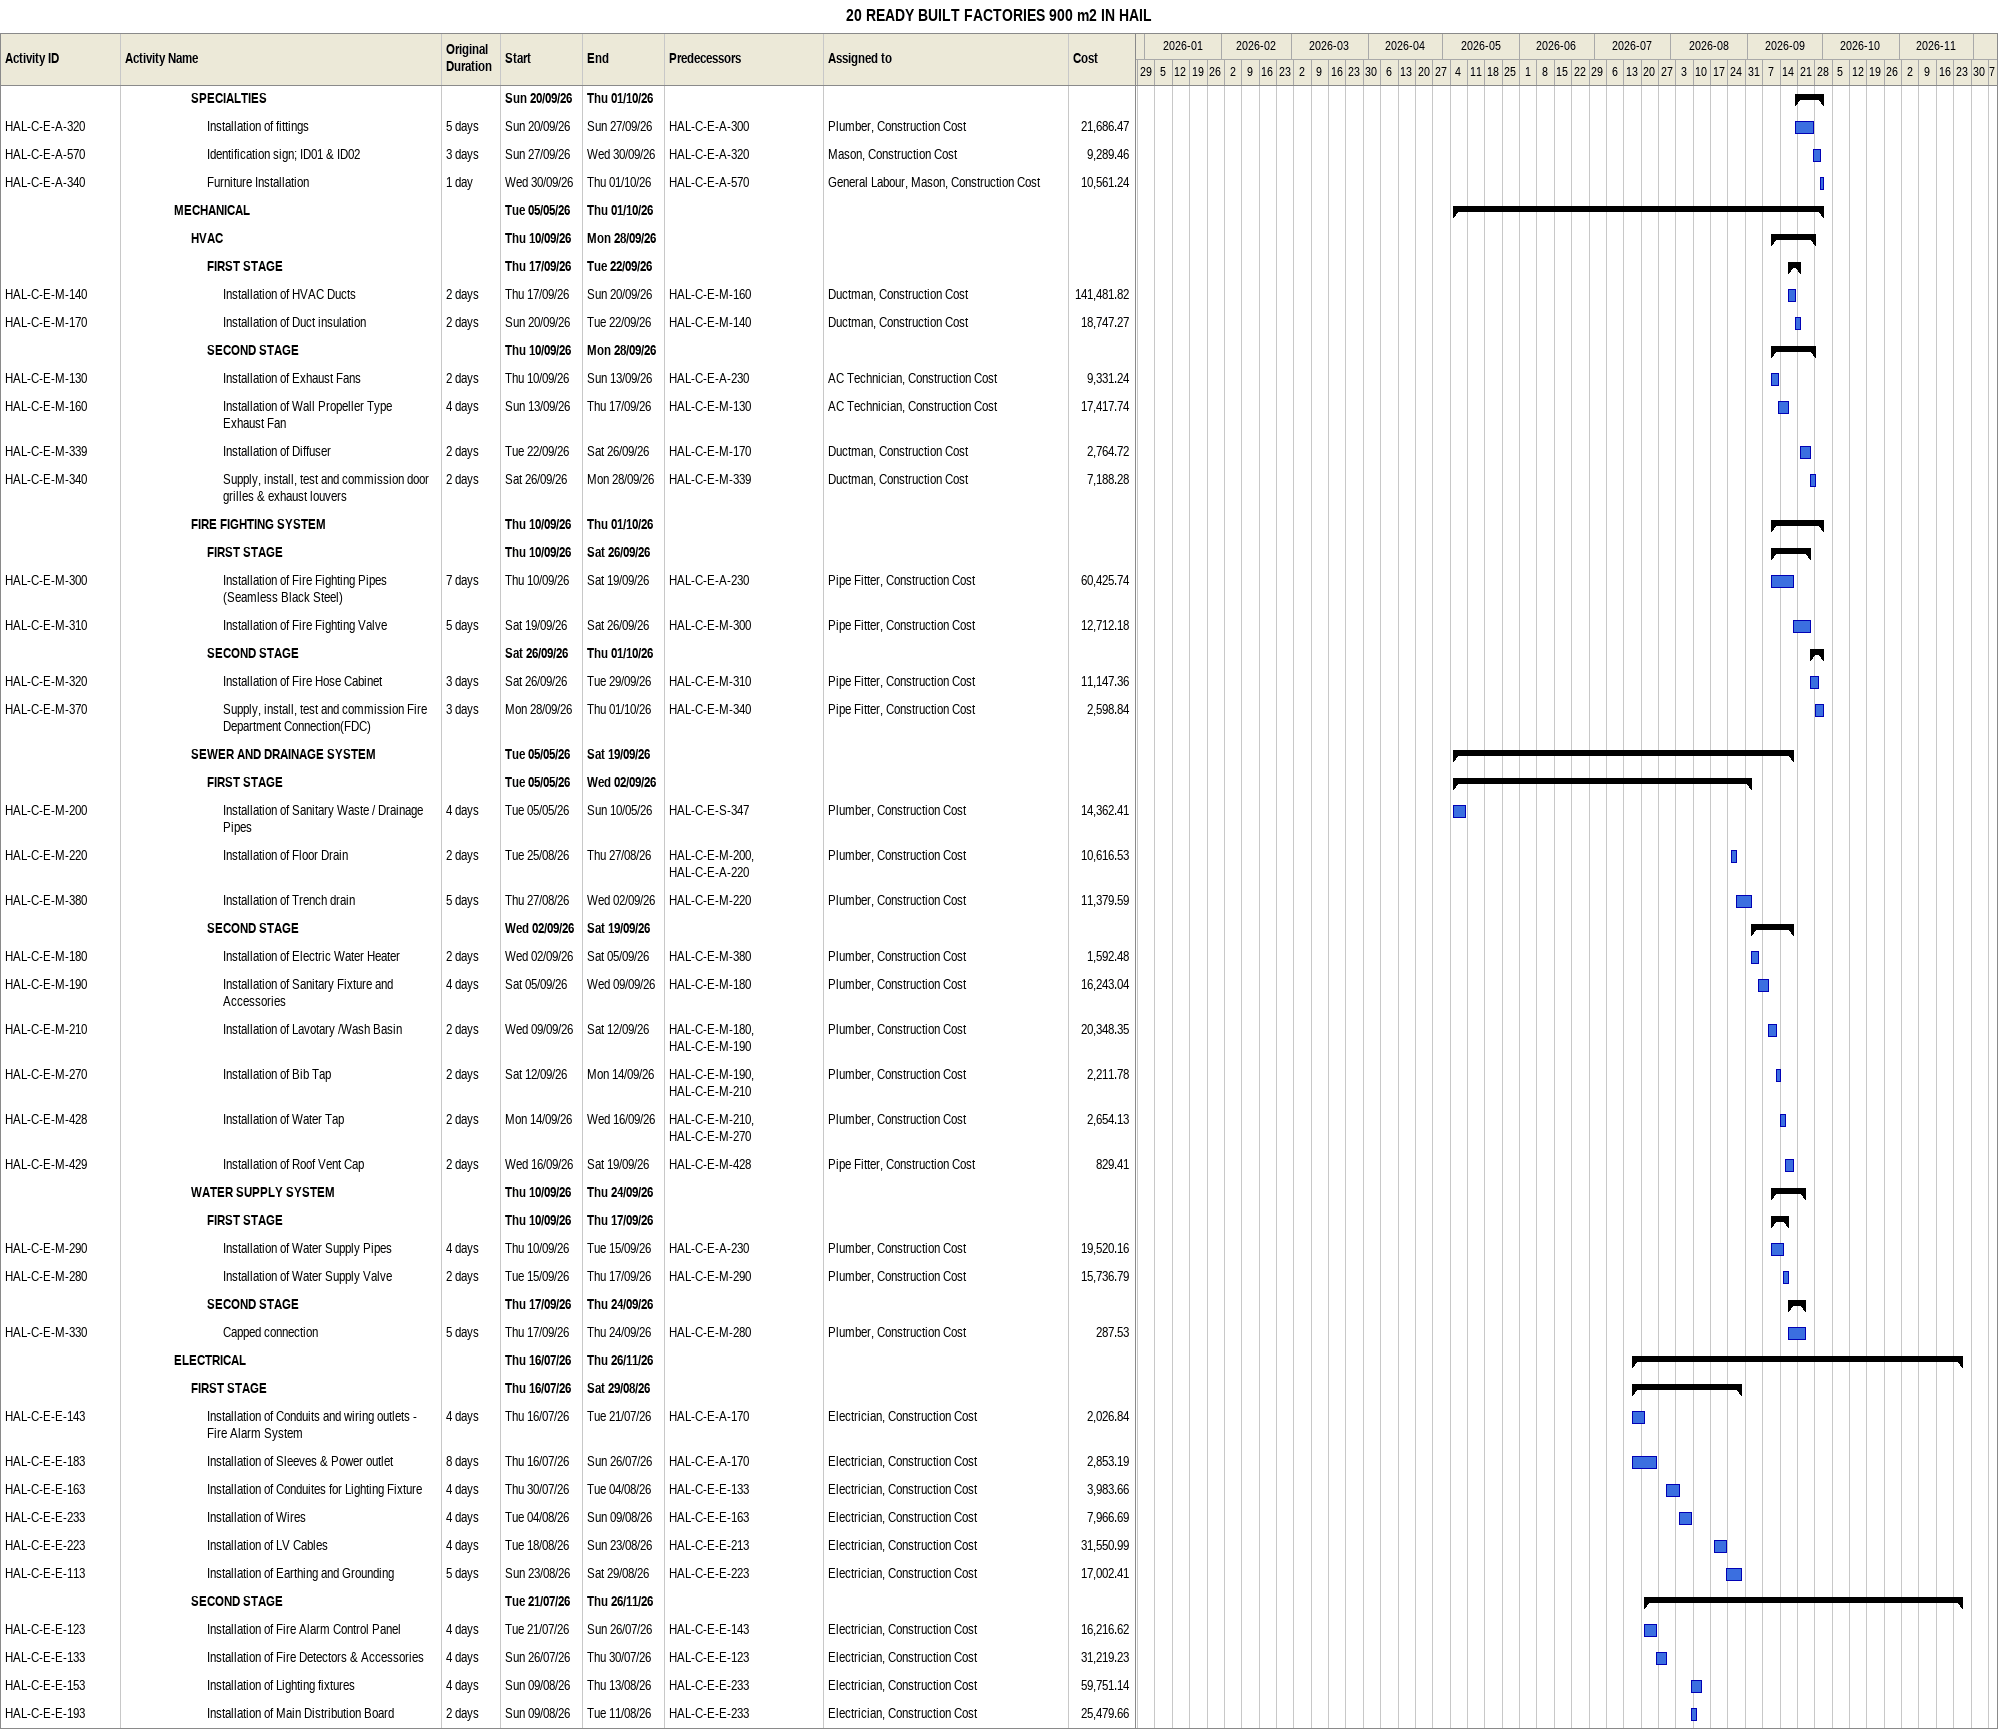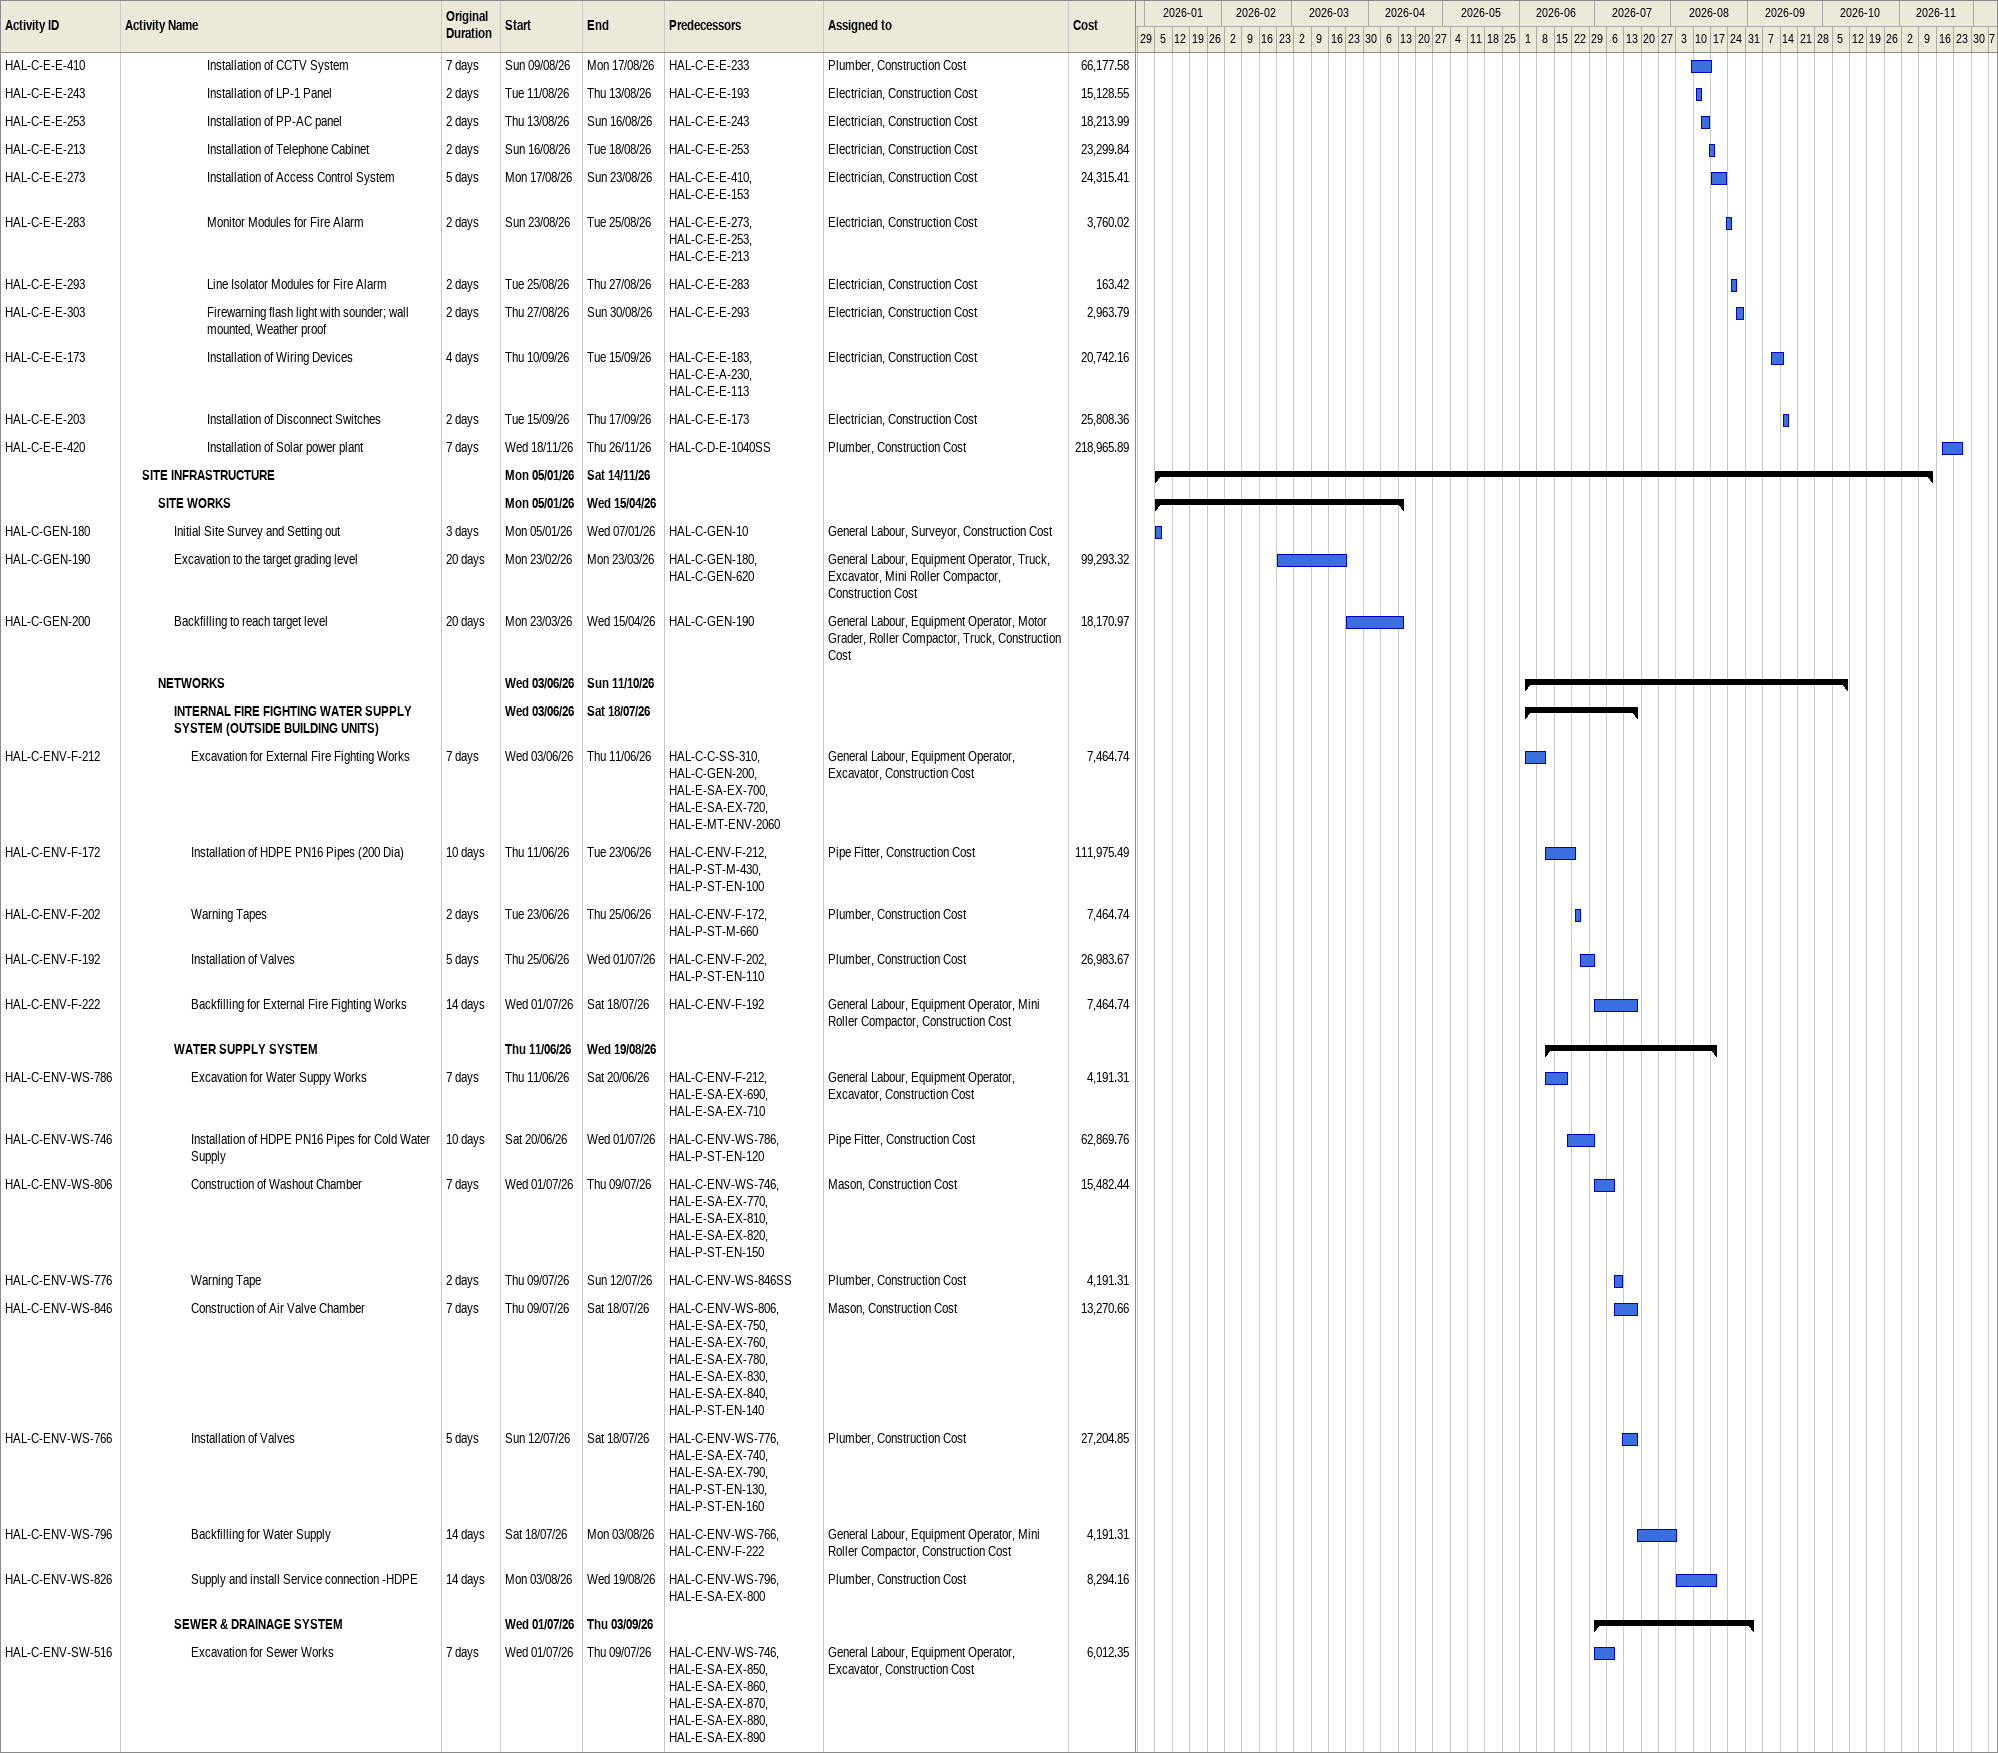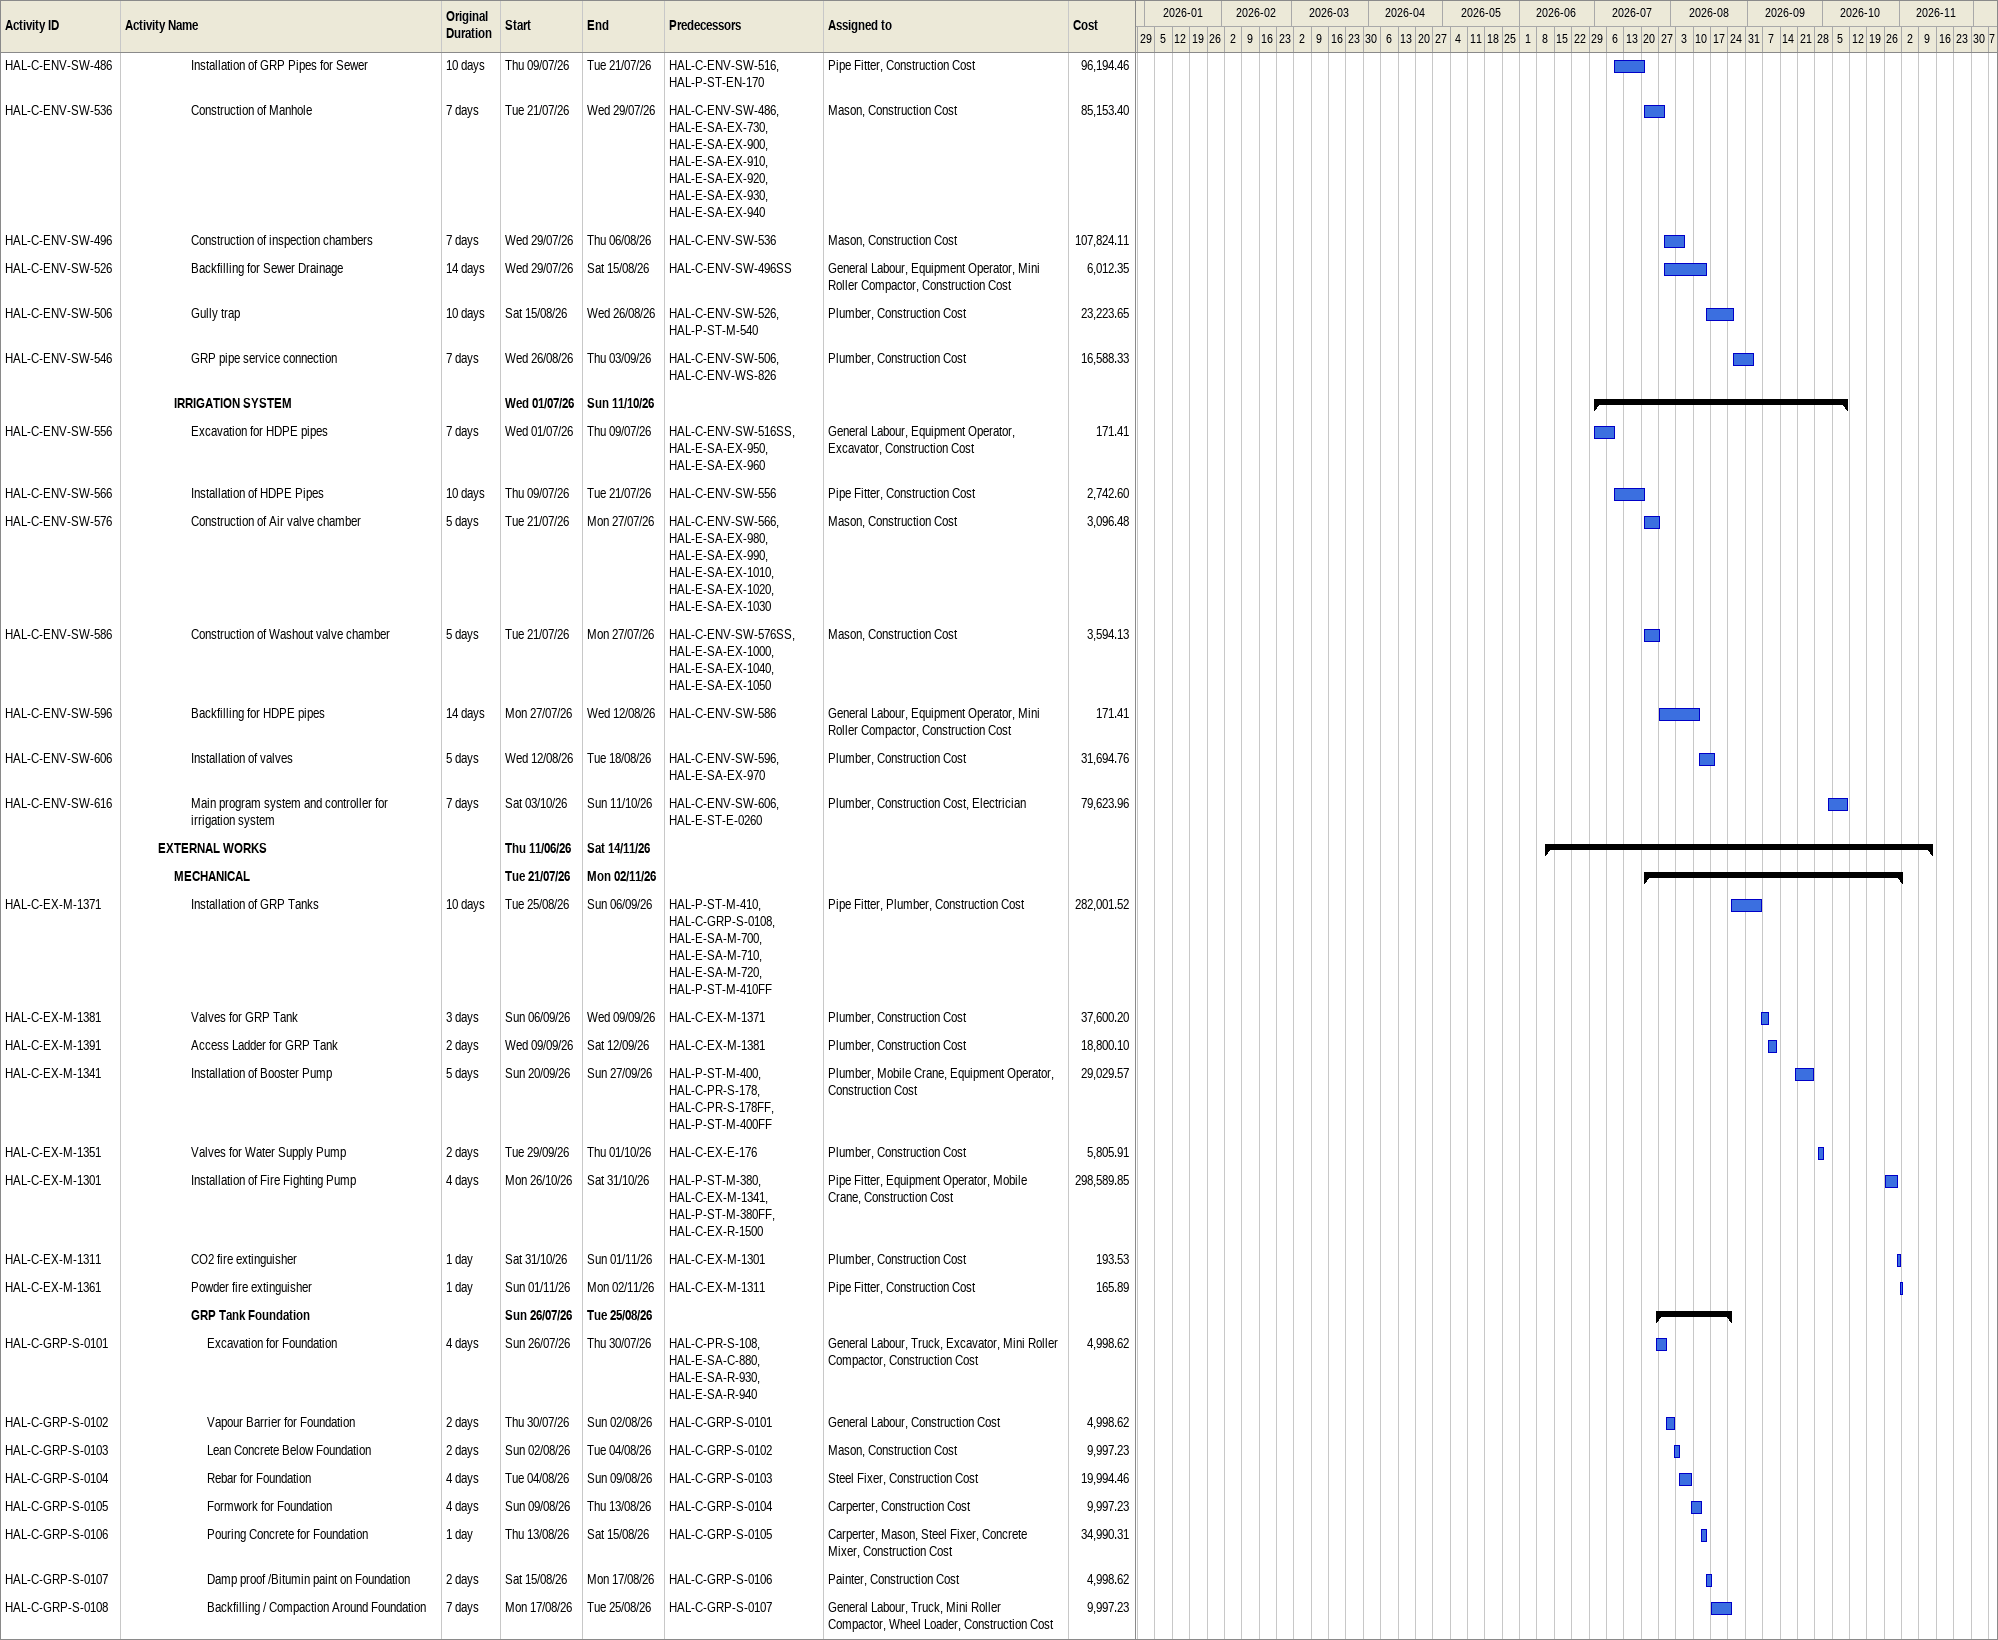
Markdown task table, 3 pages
20 READY BUILT FACTORIES 900 m2 IN HAIL

| ID | Level | Task | Original duration | Start | Finish | Predecessors | Resources | Cost |
|---|---|---|---|---|---|---|---|---|
|  | 5 | **SPECIALTIES** |  | 2026-09-20 | 2026-10-01 |  |  |  |
| HAL-C-E-A-320 | 6 | Installation of fittings | 5d | 2026-09-20 | 2026-09-27 | HAL-C-E-A-300 | Plumber, Construction Cost | 21686.47 |
| HAL-C-E-A-570 | 6 | Identification sign; ID01 & ID02 | 3d | 2026-09-27 | 2026-09-30 | HAL-C-E-A-320 | Mason, Construction Cost | 9289.46 |
| HAL-C-E-A-340 | 6 | Furniture Installation | 1d | 2026-09-30 | 2026-10-01 | HAL-C-E-A-570 | General Labour, Mason, Construction Cost | 10561.24 |
|  | 4 | **MECHANICAL** |  | 2026-05-05 | 2026-10-01 |  |  |  |
|  | 5 | **HVAC** |  | 2026-09-10 | 2026-09-28 |  |  |  |
|  | 6 | **FIRST STAGE** |  | 2026-09-17 | 2026-09-22 |  |  |  |
| HAL-C-E-M-140 | 7 | Installation of HVAC Ducts | 2d | 2026-09-17 | 2026-09-20 | HAL-C-E-M-160 | Ductman, Construction Cost | 141481.82 |
| HAL-C-E-M-170 | 7 | Installation of Duct insulation | 2d | 2026-09-20 | 2026-09-22 | HAL-C-E-M-140 | Ductman, Construction Cost | 18747.27 |
|  | 6 | **SECOND STAGE** |  | 2026-09-10 | 2026-09-28 |  |  |  |
| HAL-C-E-M-130 | 7 | Installation of Exhaust Fans | 2d | 2026-09-10 | 2026-09-13 | HAL-C-E-A-230 | AC Technician, Construction Cost | 9331.24 |
| HAL-C-E-M-160 | 7 | Installation of Wall Propeller Type Exhaust Fan | 4d | 2026-09-13 | 2026-09-17 | HAL-C-E-M-130 | AC Technician, Construction Cost | 17417.74 |
| HAL-C-E-M-339 | 7 | Installation of Diffuser | 2d | 2026-09-22 | 2026-09-26 | HAL-C-E-M-170 | Ductman, Construction Cost | 2764.72 |
| HAL-C-E-M-340 | 7 | Supply, install, test and commission door grilles & exhaust louvers | 2d | 2026-09-26 | 2026-09-28 | HAL-C-E-M-339 | Ductman, Construction Cost | 7188.28 |
|  | 5 | **FIRE FIGHTING SYSTEM** |  | 2026-09-10 | 2026-10-01 |  |  |  |
|  | 6 | **FIRST STAGE** |  | 2026-09-10 | 2026-09-26 |  |  |  |
| HAL-C-E-M-300 | 7 | Installation of Fire Fighting Pipes (Seamless Black Steel) | 7d | 2026-09-10 | 2026-09-19 | HAL-C-E-A-230 | Pipe Fitter, Construction Cost | 60425.74 |
| HAL-C-E-M-310 | 7 | Installation of Fire Fighting Valve | 5d | 2026-09-19 | 2026-09-26 | HAL-C-E-M-300 | Pipe Fitter, Construction Cost | 12712.18 |
|  | 6 | **SECOND STAGE** |  | 2026-09-26 | 2026-10-01 |  |  |  |
| HAL-C-E-M-320 | 7 | Installation of Fire Hose Cabinet | 3d | 2026-09-26 | 2026-09-29 | HAL-C-E-M-310 | Pipe Fitter, Construction Cost | 11147.36 |
| HAL-C-E-M-370 | 7 | Supply, install, test and commission Fire Department Connection(FDC) | 3d | 2026-09-28 | 2026-10-01 | HAL-C-E-M-340 | Pipe Fitter, Construction Cost | 2598.84 |
|  | 5 | **SEWER AND DRAINAGE SYSTEM** |  | 2026-05-05 | 2026-09-19 |  |  |  |
|  | 6 | **FIRST STAGE** |  | 2026-05-05 | 2026-09-02 |  |  |  |
| HAL-C-E-M-200 | 7 | Installation of Sanitary Waste / Drainage Pipes | 4d | 2026-05-05 | 2026-05-10 | HAL-C-E-S-347 | Plumber, Construction Cost | 14362.41 |
| HAL-C-E-M-220 | 7 | Installation of Floor Drain | 2d | 2026-08-25 | 2026-08-27 | HAL-C-E-M-200, HAL-C-E-A-220 | Plumber, Construction Cost | 10616.53 |
| HAL-C-E-M-380 | 7 | Installation of Trench drain | 5d | 2026-08-27 | 2026-09-02 | HAL-C-E-M-220 | Plumber, Construction Cost | 11379.59 |
|  | 6 | **SECOND STAGE** |  | 2026-09-02 | 2026-09-19 |  |  |  |
| HAL-C-E-M-180 | 7 | Installation of Electric Water Heater | 2d | 2026-09-02 | 2026-09-05 | HAL-C-E-M-380 | Plumber, Construction Cost | 1592.48 |
| HAL-C-E-M-190 | 7 | Installation of Sanitary Fixture and Accessories | 4d | 2026-09-05 | 2026-09-09 | HAL-C-E-M-180 | Plumber, Construction Cost | 16243.04 |
| HAL-C-E-M-210 | 7 | Installation of Lavotary /Wash Basin | 2d | 2026-09-09 | 2026-09-12 | HAL-C-E-M-180, HAL-C-E-M-190 | Plumber, Construction Cost | 20348.35 |
| HAL-C-E-M-270 | 7 | Installation of Bib Tap | 2d | 2026-09-12 | 2026-09-14 | HAL-C-E-M-190, HAL-C-E-M-210 | Plumber, Construction Cost | 2211.78 |
| HAL-C-E-M-428 | 7 | Installation of Water Tap | 2d | 2026-09-14 | 2026-09-16 | HAL-C-E-M-210, HAL-C-E-M-270 | Plumber, Construction Cost | 2654.13 |
| HAL-C-E-M-429 | 7 | Installation of Roof Vent Cap | 2d | 2026-09-16 | 2026-09-19 | HAL-C-E-M-428 | Pipe Fitter, Construction Cost | 829.41 |
|  | 5 | **WATER SUPPLY SYSTEM** |  | 2026-09-10 | 2026-09-24 |  |  |  |
|  | 6 | **FIRST STAGE** |  | 2026-09-10 | 2026-09-17 |  |  |  |
| HAL-C-E-M-290 | 7 | Installation of Water Supply Pipes | 4d | 2026-09-10 | 2026-09-15 | HAL-C-E-A-230 | Plumber, Construction Cost | 19520.16 |
| HAL-C-E-M-280 | 7 | Installation of Water Supply Valve | 2d | 2026-09-15 | 2026-09-17 | HAL-C-E-M-290 | Plumber, Construction Cost | 15736.79 |
|  | 6 | **SECOND STAGE** |  | 2026-09-17 | 2026-09-24 |  |  |  |
| HAL-C-E-M-330 | 7 | Capped connection | 5d | 2026-09-17 | 2026-09-24 | HAL-C-E-M-280 | Plumber, Construction Cost | 287.53 |
|  | 4 | **ELECTRICAL** |  | 2026-07-16 | 2026-11-26 |  |  |  |
|  | 5 | **FIRST STAGE** |  | 2026-07-16 | 2026-08-29 |  |  |  |
| HAL-C-E-E-143 | 6 | Installation of Conduits and wiring outlets - Fire Alarm System | 4d | 2026-07-16 | 2026-07-21 | HAL-C-E-A-170 | Electrician, Construction Cost | 2026.84 |
| HAL-C-E-E-183 | 6 | Installation of Sleeves & Power outlet | 8d | 2026-07-16 | 2026-07-26 | HAL-C-E-A-170 | Electrician, Construction Cost | 2853.19 |
| HAL-C-E-E-163 | 6 | Installation of Conduites for Lighting Fixture | 4d | 2026-07-30 | 2026-08-04 | HAL-C-E-E-133 | Electrician, Construction Cost | 3983.66 |
| HAL-C-E-E-233 | 6 | Installation of Wires | 4d | 2026-08-04 | 2026-08-09 | HAL-C-E-E-163 | Electrician, Construction Cost | 7966.69 |
| HAL-C-E-E-223 | 6 | Installation of LV Cables | 4d | 2026-08-18 | 2026-08-23 | HAL-C-E-E-213 | Electrician, Construction Cost | 31550.99 |
| HAL-C-E-E-113 | 6 | Installation of Earthing and Grounding | 5d | 2026-08-23 | 2026-08-29 | HAL-C-E-E-223 | Electrician, Construction Cost | 17002.41 |
|  | 5 | **SECOND STAGE** |  | 2026-07-21 | 2026-11-26 |  |  |  |
| HAL-C-E-E-123 | 6 | Installation of Fire Alarm Control Panel | 4d | 2026-07-21 | 2026-07-26 | HAL-C-E-E-143 | Electrician, Construction Cost | 16216.62 |
| HAL-C-E-E-133 | 6 | Installation of Fire Detectors & Accessories | 4d | 2026-07-26 | 2026-07-30 | HAL-C-E-E-123 | Electrician, Construction Cost | 31219.23 |
| HAL-C-E-E-153 | 6 | Installation of Lighting fixtures | 4d | 2026-08-09 | 2026-08-13 | HAL-C-E-E-233 | Electrician, Construction Cost | 59751.14 |
| HAL-C-E-E-193 | 6 | Installation of Main Distribution Board | 2d | 2026-08-09 | 2026-08-11 | HAL-C-E-E-233 | Electrician, Construction Cost | 25479.66 |
| HAL-C-E-E-410 | 6 | Installation of CCTV System | 7d | 2026-08-09 | 2026-08-17 | HAL-C-E-E-233 | Plumber, Construction Cost | 66177.58 |
| HAL-C-E-E-243 | 6 | Installation of LP-1 Panel | 2d | 2026-08-11 | 2026-08-13 | HAL-C-E-E-193 | Electrician, Construction Cost | 15128.55 |
| HAL-C-E-E-253 | 6 | Installation of PP-AC panel | 2d | 2026-08-13 | 2026-08-16 | HAL-C-E-E-243 | Electrician, Construction Cost | 18213.99 |
| HAL-C-E-E-213 | 6 | Installation of Telephone Cabinet | 2d | 2026-08-16 | 2026-08-18 | HAL-C-E-E-253 | Electrician, Construction Cost | 23299.84 |
| HAL-C-E-E-273 | 6 | Installation of Access Control System | 5d | 2026-08-17 | 2026-08-23 | HAL-C-E-E-410, HAL-C-E-E-153 | Electrician, Construction Cost | 24315.41 |
| HAL-C-E-E-283 | 6 | Monitor Modules for Fire Alarm | 2d | 2026-08-23 | 2026-08-25 | HAL-C-E-E-273, HAL-C-E-E-253, HAL-C-E-E-213 | Electrician, Construction Cost | 3760.02 |
| HAL-C-E-E-293 | 6 | Line Isolator Modules for Fire Alarm | 2d | 2026-08-25 | 2026-08-27 | HAL-C-E-E-283 | Electrician, Construction Cost | 163.42 |
| HAL-C-E-E-303 | 6 | Firewarning flash light with sounder; wall mounted, Weather proof | 2d | 2026-08-27 | 2026-08-30 | HAL-C-E-E-293 | Electrician, Construction Cost | 2963.79 |
| HAL-C-E-E-173 | 6 | Installation of Wiring Devices | 4d | 2026-09-10 | 2026-09-15 | HAL-C-E-E-183, HAL-C-E-A-230, HAL-C-E-E-113 | Electrician, Construction Cost | 20742.16 |
| HAL-C-E-E-203 | 6 | Installation of Disconnect Switches | 2d | 2026-09-15 | 2026-09-17 | HAL-C-E-E-173 | Electrician, Construction Cost | 25808.36 |
| HAL-C-E-E-420 | 6 | Installation of Solar power plant | 7d | 2026-11-18 | 2026-11-26 | HAL-C-D-E-1040SS | Plumber, Construction Cost | 218965.89 |
|  | 2 | **SITE INFRASTRUCTURE** |  | 2026-01-05 | 2026-11-14 |  |  |  |
|  | 3 | **SITE WORKS** |  | 2026-01-05 | 2026-04-15 |  |  |  |
| HAL-C-GEN-180 | 4 | Initial Site Survey and Setting out | 3d | 2026-01-05 | 2026-01-07 | HAL-C-GEN-10 | General Labour, Surveyor, Construction Cost |  |
| HAL-C-GEN-190 | 4 | Excavation to the target grading level | 20d | 2026-02-23 | 2026-03-23 | HAL-C-GEN-180, HAL-C-GEN-620 | General Labour, Equipment Operator, Truck, Excavator, Mini Roller Compactor, Construction Cost | 99293.32 |
| HAL-C-GEN-200 | 4 | Backfilling to reach target level | 20d | 2026-03-23 | 2026-04-15 | HAL-C-GEN-190 | General Labour, Equipment Operator, Motor Grader, Roller Compactor, Truck, Construction Cost | 18170.97 |
|  | 3 | **NETWORKS** |  | 2026-06-03 | 2026-10-11 |  |  |  |
|  | 4 | **INTERNAL FIRE FIGHTING WATER SUPPLY SYSTEM (OUTSIDE BUILDING UNITS)** |  | 2026-06-03 | 2026-07-18 |  |  |  |
| HAL-C-ENV-F-212 | 5 | Excavation for External Fire Fighting Works | 7d | 2026-06-03 | 2026-06-11 | HAL-C-C-SS-310, HAL-C-GEN-200, HAL-E-SA-EX-700, HAL-E-SA-EX-720, HAL-E-MT-ENV-2060 | General Labour, Equipment Operator, Excavator, Construction Cost | 7464.74 |
| HAL-C-ENV-F-172 | 5 | Installation of HDPE PN16 Pipes (200 Dia) | 10d | 2026-06-11 | 2026-06-23 | HAL-C-ENV-F-212, HAL-P-ST-M-430, HAL-P-ST-EN-100 | Pipe Fitter, Construction Cost | 111975.49 |
| HAL-C-ENV-F-202 | 5 | Warning Tapes | 2d | 2026-06-23 | 2026-06-25 | HAL-C-ENV-F-172, HAL-P-ST-M-660 | Plumber, Construction Cost | 7464.74 |
| HAL-C-ENV-F-192 | 5 | Installation of Valves | 5d | 2026-06-25 | 2026-07-01 | HAL-C-ENV-F-202, HAL-P-ST-EN-110 | Plumber, Construction Cost | 26983.67 |
| HAL-C-ENV-F-222 | 5 | Backfilling for External Fire Fighting Works | 14d | 2026-07-01 | 2026-07-18 | HAL-C-ENV-F-192 | General Labour, Equipment Operator, Mini Roller Compactor, Construction Cost | 7464.74 |
|  | 4 | **WATER SUPPLY SYSTEM** |  | 2026-06-11 | 2026-08-19 |  |  |  |
| HAL-C-ENV-WS-786 | 5 | Excavation for Water Suppy Works | 7d | 2026-06-11 | 2026-06-20 | HAL-C-ENV-F-212, HAL-E-SA-EX-690, HAL-E-SA-EX-710 | General Labour, Equipment Operator, Excavator, Construction Cost | 4191.31 |
| HAL-C-ENV-WS-746 | 5 | Installation of HDPE PN16 Pipes for Cold Water Supply | 10d | 2026-06-20 | 2026-07-01 | HAL-C-ENV-WS-786, HAL-P-ST-EN-120 | Pipe Fitter, Construction Cost | 62869.76 |
| HAL-C-ENV-WS-806 | 5 | Construction of Washout Chamber | 7d | 2026-07-01 | 2026-07-09 | HAL-C-ENV-WS-746, HAL-E-SA-EX-770, HAL-E-SA-EX-810, HAL-E-SA-EX-820, HAL-P-ST-EN-150 | Mason, Construction Cost | 15482.44 |
| HAL-C-ENV-WS-776 | 5 | Warning Tape | 2d | 2026-07-09 | 2026-07-12 | HAL-C-ENV-WS-846SS | Plumber, Construction Cost | 4191.31 |
| HAL-C-ENV-WS-846 | 5 | Construction of Air Valve Chamber | 7d | 2026-07-09 | 2026-07-18 | HAL-C-ENV-WS-806, HAL-E-SA-EX-750, HAL-E-SA-EX-760, HAL-E-SA-EX-780, HAL-E-SA-EX-830, HAL-E-SA-EX-840, HAL-P-ST-EN-140 | Mason, Construction Cost | 13270.66 |
| HAL-C-ENV-WS-766 | 5 | Installation of Valves | 5d | 2026-07-12 | 2026-07-18 | HAL-C-ENV-WS-776, HAL-E-SA-EX-740, HAL-E-SA-EX-790, HAL-P-ST-EN-130, HAL-P-ST-EN-160 | Plumber, Construction Cost | 27204.85 |
| HAL-C-ENV-WS-796 | 5 | Backfilling for Water Supply | 14d | 2026-07-18 | 2026-08-03 | HAL-C-ENV-WS-766, HAL-C-ENV-F-222 | General Labour, Equipment Operator, Mini Roller Compactor, Construction Cost | 4191.31 |
| HAL-C-ENV-WS-826 | 5 | Supply and install Service connection -HDPE | 14d | 2026-08-03 | 2026-08-19 | HAL-C-ENV-WS-796, HAL-E-SA-EX-800 | Plumber, Construction Cost | 8294.16 |
|  | 4 | **SEWER & DRAINAGE SYSTEM** |  | 2026-07-01 | 2026-09-03 |  |  |  |
| HAL-C-ENV-SW-516 | 5 | Excavation for Sewer Works | 7d | 2026-07-01 | 2026-07-09 | HAL-C-ENV-WS-746, HAL-E-SA-EX-850, HAL-E-SA-EX-860, HAL-E-SA-EX-870, HAL-E-SA-EX-880, HAL-E-SA-EX-890 | General Labour, Equipment Operator, Excavator, Construction Cost | 6012.35 |
| HAL-C-ENV-SW-486 | 5 | Installation of GRP Pipes for Sewer | 10d | 2026-07-09 | 2026-07-21 | HAL-C-ENV-SW-516, HAL-P-ST-EN-170 | Pipe Fitter, Construction Cost | 96194.46 |
| HAL-C-ENV-SW-536 | 5 | Construction of Manhole | 7d | 2026-07-21 | 2026-07-29 | HAL-C-ENV-SW-486, HAL-E-SA-EX-730, HAL-E-SA-EX-900, HAL-E-SA-EX-910, HAL-E-SA-EX-920, HAL-E-SA-EX-930, HAL-E-SA-EX-940 | Mason, Construction Cost | 85153.40 |
| HAL-C-ENV-SW-496 | 5 | Construction of inspection chambers | 7d | 2026-07-29 | 2026-08-06 | HAL-C-ENV-SW-536 | Mason, Construction Cost | 107824.11 |
| HAL-C-ENV-SW-526 | 5 | Backfilling for Sewer Drainage | 14d | 2026-07-29 | 2026-08-15 | HAL-C-ENV-SW-496SS | General Labour, Equipment Operator, Mini Roller Compactor, Construction Cost | 6012.35 |
| HAL-C-ENV-SW-506 | 5 | Gully trap | 10d | 2026-08-15 | 2026-08-26 | HAL-C-ENV-SW-526, HAL-P-ST-M-540 | Plumber, Construction Cost | 23223.65 |
| HAL-C-ENV-SW-546 | 5 | GRP pipe service connection | 7d | 2026-08-26 | 2026-09-03 | HAL-C-ENV-SW-506, HAL-C-ENV-WS-826 | Plumber, Construction Cost | 16588.33 |
|  | 4 | **IRRIGATION SYSTEM** |  | 2026-07-01 | 2026-10-11 |  |  |  |
| HAL-C-ENV-SW-556 | 5 | Excavation for HDPE pipes | 7d | 2026-07-01 | 2026-07-09 | HAL-C-ENV-SW-516SS, HAL-E-SA-EX-950, HAL-E-SA-EX-960 | General Labour, Equipment Operator, Excavator, Construction Cost | 171.41 |
| HAL-C-ENV-SW-566 | 5 | Installation of HDPE Pipes | 10d | 2026-07-09 | 2026-07-21 | HAL-C-ENV-SW-556 | Pipe Fitter, Construction Cost | 2742.60 |
| HAL-C-ENV-SW-576 | 5 | Construction of Air valve chamber | 5d | 2026-07-21 | 2026-07-27 | HAL-C-ENV-SW-566, HAL-E-SA-EX-980, HAL-E-SA-EX-990, HAL-E-SA-EX-1010, HAL-E-SA-EX-1020, HAL-E-SA-EX-1030 | Mason, Construction Cost | 3096.48 |
| HAL-C-ENV-SW-586 | 5 | Construction of Washout valve chamber | 5d | 2026-07-21 | 2026-07-27 | HAL-C-ENV-SW-576SS, HAL-E-SA-EX-1000, HAL-E-SA-EX-1040, HAL-E-SA-EX-1050 | Mason, Construction Cost | 3594.13 |
| HAL-C-ENV-SW-596 | 5 | Backfilling for HDPE pipes | 14d | 2026-07-27 | 2026-08-12 | HAL-C-ENV-SW-586 | General Labour, Equipment Operator, Mini Roller Compactor, Construction Cost | 171.41 |
| HAL-C-ENV-SW-606 | 5 | Installation of valves | 5d | 2026-08-12 | 2026-08-18 | HAL-C-ENV-SW-596, HAL-E-SA-EX-970 | Plumber, Construction Cost | 31694.76 |
| HAL-C-ENV-SW-616 | 5 | Main program system and controller for irrigation system | 7d | 2026-10-03 | 2026-10-11 | HAL-C-ENV-SW-606, HAL-E-ST-E-0260 | Plumber, Construction Cost, Electrician | 79623.96 |
|  | 3 | **EXTERNAL WORKS** |  | 2026-06-11 | 2026-11-14 |  |  |  |
|  | 4 | **MECHANICAL** |  | 2026-07-21 | 2026-11-02 |  |  |  |
| HAL-C-EX-M-1371 | 5 | Installation of GRP Tanks | 10d | 2026-08-25 | 2026-09-06 | HAL-P-ST-M-410, HAL-C-GRP-S-0108, HAL-E-SA-M-700, HAL-E-SA-M-710, HAL-E-SA-M-720, HAL-P-ST-M-410FF | Pipe Fitter, Plumber, Construction Cost | 282001.52 |
| HAL-C-EX-M-1381 | 5 | Valves for GRP Tank | 3d | 2026-09-06 | 2026-09-09 | HAL-C-EX-M-1371 | Plumber, Construction Cost | 37600.20 |
| HAL-C-EX-M-1391 | 5 | Access Ladder for GRP Tank | 2d | 2026-09-09 | 2026-09-12 | HAL-C-EX-M-1381 | Plumber, Construction Cost | 18800.10 |
| HAL-C-EX-M-1341 | 5 | Installation of Booster Pump | 5d | 2026-09-20 | 2026-09-27 | HAL-P-ST-M-400, HAL-C-PR-S-178, HAL-C-PR-S-178FF, HAL-P-ST-M-400FF | Plumber, Mobile Crane, Equipment Operator, Construction Cost | 29029.57 |
| HAL-C-EX-M-1351 | 5 | Valves for Water Supply Pump | 2d | 2026-09-29 | 2026-10-01 | HAL-C-EX-E-176 | Plumber, Construction Cost | 5805.91 |
| HAL-C-EX-M-1301 | 5 | Installation of Fire Fighting Pump | 4d | 2026-10-26 | 2026-10-31 | HAL-P-ST-M-380, HAL-C-EX-M-1341, HAL-P-ST-M-380FF, HAL-C-EX-R-1500 | Pipe Fitter, Equipment Operator, Mobile Crane, Construction Cost | 298589.85 |
| HAL-C-EX-M-1311 | 5 | CO2 fire extinguisher | 1d | 2026-10-31 | 2026-11-01 | HAL-C-EX-M-1301 | Plumber, Construction Cost | 193.53 |
| HAL-C-EX-M-1361 | 5 | Powder fire extinguisher | 1d | 2026-11-01 | 2026-11-02 | HAL-C-EX-M-1311 | Pipe Fitter, Construction Cost | 165.89 |
|  | 5 | **GRP Tank Foundation** |  | 2026-07-26 | 2026-08-25 |  |  |  |
| HAL-C-GRP-S-0101 | 6 | Excavation for Foundation | 4d | 2026-07-26 | 2026-07-30 | HAL-C-PR-S-108, HAL-E-SA-C-880, HAL-E-SA-R-930, HAL-E-SA-R-940 | General Labour, Truck, Excavator, Mini Roller Compactor, Construction Cost | 4998.62 |
| HAL-C-GRP-S-0102 | 6 | Vapour Barrier for Foundation | 2d | 2026-07-30 | 2026-08-02 | HAL-C-GRP-S-0101 | General Labour, Construction Cost | 4998.62 |
| HAL-C-GRP-S-0103 | 6 | Lean Concrete Below Foundation | 2d | 2026-08-02 | 2026-08-04 | HAL-C-GRP-S-0102 | Mason, Construction Cost | 9997.23 |
| HAL-C-GRP-S-0104 | 6 | Rebar for Foundation | 4d | 2026-08-04 | 2026-08-09 | HAL-C-GRP-S-0103 | Steel Fixer, Construction Cost | 19994.46 |
| HAL-C-GRP-S-0105 | 6 | Formwork for Foundation | 4d | 2026-08-09 | 2026-08-13 | HAL-C-GRP-S-0104 | Carperter, Construction Cost | 9997.23 |
| HAL-C-GRP-S-0106 | 6 | Pouring Concrete for Foundation | 1d | 2026-08-13 | 2026-08-15 | HAL-C-GRP-S-0105 | Carperter, Mason, Steel Fixer, Concrete Mixer, Construction Cost | 34990.31 |
| HAL-C-GRP-S-0107 | 6 | Damp proof /Bitumin paint on Foundation | 2d | 2026-08-15 | 2026-08-17 | HAL-C-GRP-S-0106 | Painter, Construction Cost | 4998.62 |
| HAL-C-GRP-S-0108 | 6 | Backfilling / Compaction Around Foundation | 7d | 2026-08-17 | 2026-08-25 | HAL-C-GRP-S-0107 | General Labour, Truck, Mini Roller Compactor, Wheel Loader, Construction Cost | 9997.23 |
